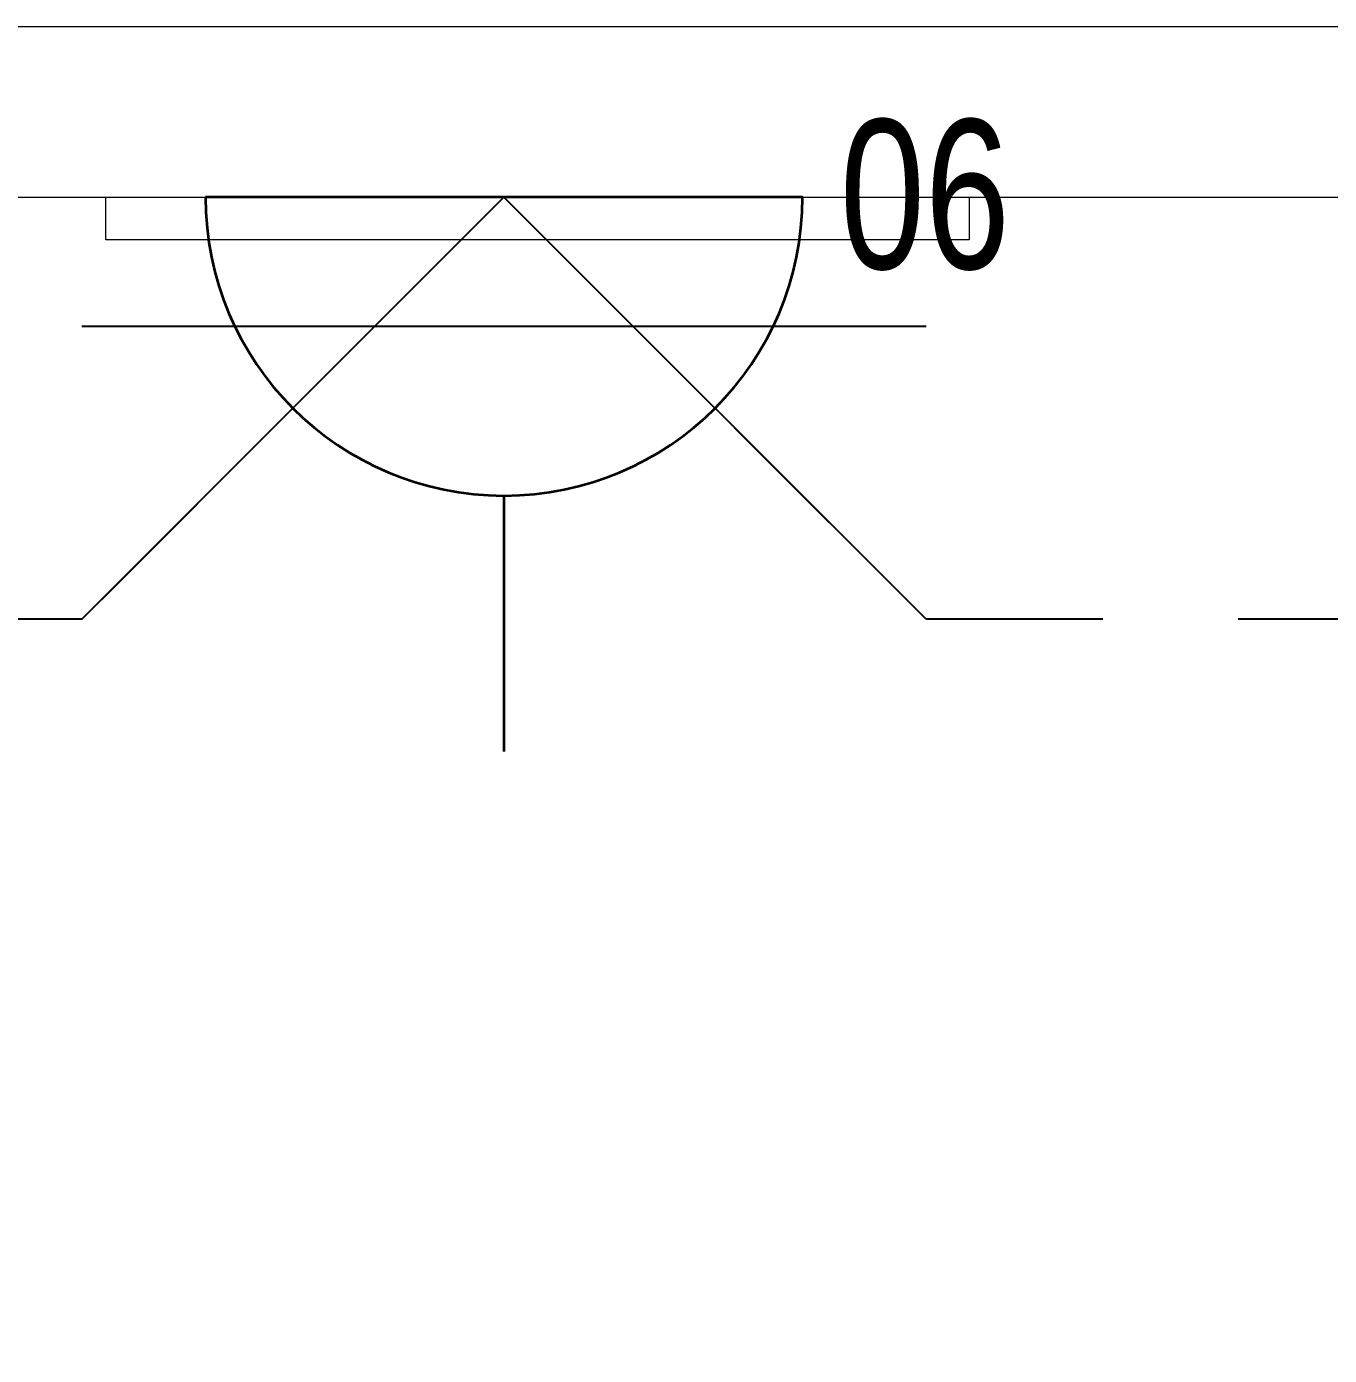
# Model space of a CAD drawing. Header units: inches. Extents: x -12418 to 57169, y -29325 to 19878.
# Drawn here: x 39317 to 40081, y -3526 to -2747 of the extents above; entities that cross this region are included whole.
import ezdxf
from ezdxf.enums import TextEntityAlignment as Align

# ---------------------------------------------------------------- set-up
doc = ezdxf.new("R2010")
doc.units = ezdxf.units.IN
doc.header["$LTSCALE"] = 25
doc.header["$MEASUREMENT"] = 0
doc.linetypes.add('DASHDOT', pattern=[25.4, 12.7, -6.35, 0, -6.35])
doc.linetypes.add('HIDDEN', pattern=[9.525, 6.35, -3.175])
doc.layers.get('0').update_dxf_attribs({"color": 8})
doc.layers.get('Defpoints').update_dxf_attribs({"color": 8})
for name, color, linetype, lineweight in [('00-Ground Floor$0$72_EGR_EQP_TAG', 142, 'Continuous', 5), ('00-Ground Floor$0$LOADING', 253, 'Continuous', 5), ('00-Ground Floor$0$Walls', 251, 'Continuous', 5), ('E-LITE-CLNG-CNDT', 6, 'DASHDOT', 35), ('E-LITE-EXIT-NUMB', 6, 'Continuous', 25), ('E-POWR-FLOR-CNDT', 6, 'HIDDEN', 25), ('E-POWR-WALL', 4, 'Continuous', 35)]:
    doc.layers.add(name, color=color, linetype=linetype, lineweight=lineweight)
doc.styles.add('00-Ground Floor$0$X3G_ENTITY_257CFD', font='swisscl.ttf', dxfattribs={"height": 200})
doc.styles.add('DC_Simplex', font='SIMPLEX.shx', dxfattribs={"width": 0.7})

# ---------------------------------------------------------------- blocks, each defined once
blk = doc.blocks.new('00-Ground Floor')
at = {"layer": '00-Ground Floor$0$LOADING', "elevation": 0}
blk.add_lwpolyline([(39363.34, -2872.43), (39363.34, -2847.43), (39869.34, -2847.43), (39869.34, -2872.43), (39363.34, -2872.43)], dxfattribs=at)
at = {"layer": '00-Ground Floor$0$Walls'}
for p, q in [((37849.51, -2747.43, 0), (49047.93, -2747.43, 0)), ((37949.51, -2847.43, 0), (41699.05, -2847.43, 0))]:
    blk.add_line(p, q, dxfattribs=at)
at = {"layer": '00-Ground Floor$0$72_EGR_EQP_TAG', "insert": (39843.46, -2801.94, 0), "char_height": 87.473, "attachment_point": 2, "style": '00-Ground Floor$0$X3G_ENTITY_257CFD'}
blk.add_mtext('06', dxfattribs=at)
blk = doc.blocks.new('*U38')
blk.add_line((-1.75, 0), (-3.25, 0))
blk.add_lwpolyline([(0, 1.75, 1), (0, -1.75)], format="xyb", close=True)
at = {"layer": 'Defpoints'}
for p, q in [((-2.4749, 2.4749), (0, 0)), ((-0.7582, -2.4749), (-0.7582, 2.4749)), ((-2.4749, -2.4749), (0, 0))]:
    blk.add_line(p, q, dxfattribs=at)
at = {"layer": 'E-LITE-EXIT-NUMB', "style": 'DC_Simplex', "width": 0.7, "flags": 8}
blk.add_attdef('TYPE', text='', height=2, rotation=360, dxfattribs=at).set_placement((-2.682, 5.2383), align=Align.RIGHT)
blk.add_attdef('CIRCUIT', (2.682, 5.2383), '', height=2, rotation=360, dxfattribs=at)

msp = doc.modelspace()

# ---------------------------------------------------------------- linework, layer by layer
at = {"layer": 'E-POWR-FLOR-CNDT', "elevation": 0}
msp.add_lwpolyline([(39472.93, -2971.17), (39349.19, -3094.91), (38267.62, -3094.91, 0.414214), (38192.62, -3169.91), (38192.62, -4146.74), (38073.25, -4272.12)], format="xyb", dxfattribs=at)
at = {"layer": 'E-POWR-FLOR-CNDT'}
msp.add_lwpolyline([(41575.3, -3608.02), (41451.56, -3484.28), (41451.56, -3169.91, 0.414214), (41376.56, -3094.91), (39844.17, -3094.91), (39720.42, -2971.17)], format="xyb", dxfattribs=at)

# ---------------------------------------------------------------- block references
at = {"layer": 'E-LITE-CLNG-CNDT'}
msp.add_blockref('00-Ground Floor', (0, 0), dxfattribs=at)
at = {"layer": 'E-POWR-WALL', "xscale": 100, "yscale": 100, "zscale": 100, "rotation": 90.00000000000001}
msp.add_blockref('*U38', (39596.68, -2847.43, 0), dxfattribs=at)

doc.saveas('drawing.dxf')
